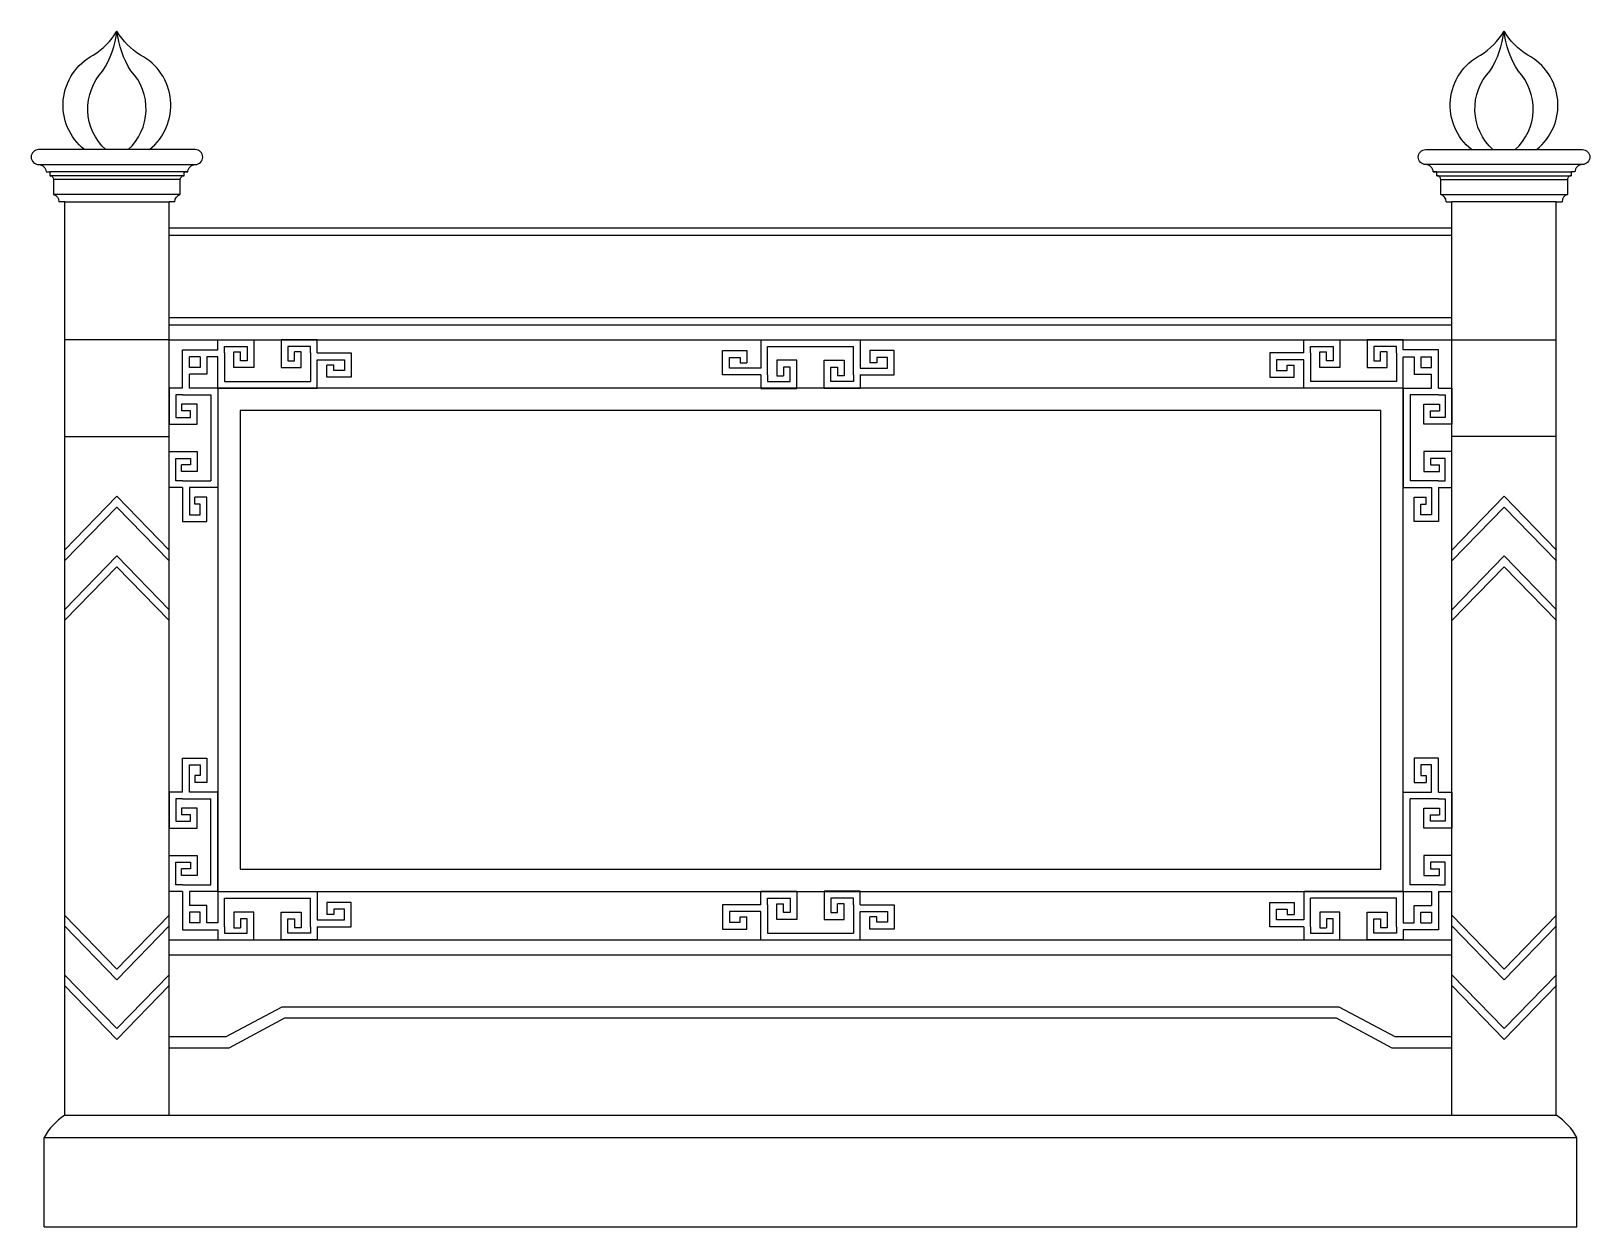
# Model space of a CAD drawing. Header units: metres. Extents: x 26 to 2116, y 2343 to 3947.
import ezdxf

# ---------------------------------------------------------------- set-up
doc = ezdxf.new("R2010")
doc.units = ezdxf.units.M
for name, color, linetype in [('2', 2, 'Continuous'), ('3', 3, 'Continuous'), ('4', 4, 'Continuous'), ('7', 7, 'Continuous'), ('BH', 3, 'Continuous')]:
    doc.layers.add(name, color=color, linetype=linetype)

msp = doc.modelspace()

# ---------------------------------------------------------------- hatches: boundary and pattern name
at = {"layer": '3'}
h = msp.add_hatch(dxfattribs=at)
h.set_pattern_fill('ANSI31', scale=130)
h.paths.add_polyline_path([(211.06, 3533.13), (71.06, 3533.13), (71.06, 3403.13), (211.06, 3403.13)])
h = msp.add_hatch(dxfattribs=at)
h.set_pattern_fill('ANSI31', scale=130)
h.paths.add_polyline_path([(1931.06, 3533.13), (2071.06, 3533.13), (2071.06, 3403.13), (1931.06, 3403.13)])
at = {"layer": 'BH'}
h = msp.add_hatch(dxfattribs=at)
h.set_pattern_fill('AR-RROOF', scale=300)
h.paths.add_polyline_path([(306.36, 3438.13), (306.36, 2823.13), (1835.76, 2823.13), (1835.76, 3438.13)])

# ---------------------------------------------------------------- linework, layer by layer
at = {"layer": '2'}
msp.add_line((43.42, 2343.37), (2098.7, 2343.37), dxfattribs=at)
at = {"layer": '3'}
for p, q in [((231.06, 3753.08), (51.06, 3753.08)), ((226.06, 3748.08), (56.06, 3748.08)), ((1911.06, 3753.08), (2091.06, 3753.08)), ((1916.06, 3748.08), (2086.06, 3748.08)), ((226.06, 3728.08), (56.06, 3728.08)), ((1916.06, 3728.08), (2086.06, 3728.08)), ((211.06, 3673.13), (1931.06, 3673.13)), ((211.06, 3563.13), (1931.06, 3563.13)), ((229.07, 3468.13), (229.07, 3519.36)), ((285.43, 3515.36), (285.43, 3477.25)), ((297.7, 3516.68), (306.82, 3516.68)), ((388.25, 3516.68), (379.13, 3516.68)), ((400.52, 3515.36), (400.52, 3477.25)), ((1013.52, 3524), (1128.61, 3524)), ((1013.52, 3485.89), (1013.52, 3524)), ((1128.61, 3485.89), (1128.61, 3524)), ((1741.6, 3515.36), (1741.6, 3477.25)), ((1753.87, 3516.68), (1762.99, 3516.68)), ((1844.43, 3516.68), (1835.3, 3516.68)), ((1856.69, 3515.36), (1856.69, 3477.25)), ((1913.05, 3468.13), (1913.05, 3519.36)), ((238.19, 3495.96), (238.19, 3510.24)), ((252.51, 3495.96), (238.19, 3495.96)), ((252.51, 3510.24), (252.51, 3495.96)), ((431.78, 3499.08), (422.65, 3499.08)), ((976.56, 3502.17), (985.68, 3502.17)), ((1159.86, 3502.17), (1150.74, 3502.17)), ((1710.35, 3499.08), (1719.47, 3499.08)), ((1889.62, 3510.24), (1889.62, 3495.96)), ((1889.62, 3495.96), (1903.93, 3495.96)), ((1903.93, 3495.96), (1903.93, 3510.24)), ((261.63, 3486.84), (238.19, 3486.84)), ((238.19, 3468.13), (238.19, 3486.84)), ((285.43, 3477.25), (400.52, 3477.25)), ((1025.78, 3484.58), (1034.91, 3484.58)), ((1116.34, 3484.58), (1107.22, 3484.58)), ((1856.69, 3477.25), (1741.6, 3477.25)), ((1880.49, 3486.84), (1903.93, 3486.84)), ((1903.93, 3468.13), (1903.93, 3486.84)), ((229.07, 3459), (267.18, 3459)), ((238.19, 3468.13), (238.19, 3468.13)), ((267.18, 3459), (267.18, 3343.91)), ((1874.94, 3459), (1874.94, 3343.91)), ((1913.05, 3459), (1874.94, 3459)), ((1903.93, 3468.13), (1903.93, 3468.13)), ((227.76, 3446.74), (227.76, 3437.61)), ((1914.37, 3446.74), (1914.37, 3437.61)), ((227.76, 3356.18), (227.76, 3365.3)), ((1914.37, 3356.18), (1914.37, 3365.3)), ((229.07, 3343.91), (267.18, 3343.91)), ((1913.05, 3343.91), (1874.94, 3343.91)), ((245.35, 3312.66), (245.35, 3321.78)), ((1896.77, 3312.66), (1896.77, 3321.78)), ((245.35, 2948.6), (245.35, 2939.47)), ((1896.77, 2948.6), (1896.77, 2939.47)), ((229.07, 2917.34), (267.18, 2917.34)), ((267.18, 2802.25), (267.18, 2917.34)), ((1874.94, 2802.25), (1874.94, 2917.34)), ((1913.05, 2917.34), (1874.94, 2917.34)), ((227.76, 2905.07), (227.76, 2895.95)), ((1914.37, 2905.07), (1914.37, 2895.95)), ((227.76, 2814.52), (227.76, 2823.64)), ((1914.37, 2814.52), (1914.37, 2823.64)), ((229.07, 2802.25), (267.18, 2802.25)), ((1913.05, 2802.25), (1874.94, 2802.25)), ((229.07, 2793.13), (229.07, 2741.89)), ((238.19, 2793.13), (238.19, 2793.13)), ((238.19, 2793.13), (238.19, 2774.41)), ((285.43, 2784), (400.52, 2784)), ((285.43, 2745.89), (285.43, 2784)), ((400.52, 2745.89), (400.52, 2784)), ((1856.69, 2784), (1741.6, 2784)), ((1741.6, 2745.89), (1741.6, 2784)), ((1856.69, 2745.89), (1856.69, 2784)), ((1903.93, 2793.13), (1903.93, 2774.41)), ((1903.93, 2793.13), (1903.93, 2793.13)), ((1913.05, 2793.13), (1913.05, 2741.89)), ((261.63, 2774.41), (238.19, 2774.41)), ((252.51, 2765.29), (238.19, 2765.29)), ((238.19, 2765.29), (238.19, 2751.01)), ((252.51, 2751.01), (252.51, 2765.29)), ((431.78, 2762.17), (422.65, 2762.17)), ((976.56, 2759.08), (985.68, 2759.08)), ((1013.52, 2775.36), (1013.52, 2737.25)), ((1025.78, 2776.68), (1034.91, 2776.68)), ((1116.34, 2776.68), (1107.22, 2776.68)), ((1128.61, 2775.36), (1128.61, 2737.25)), ((1159.86, 2759.08), (1150.74, 2759.08)), ((1710.35, 2762.17), (1719.47, 2762.17)), ((1880.49, 2774.41), (1903.93, 2774.41)), ((1889.62, 2751.01), (1889.62, 2765.29)), ((1889.62, 2765.29), (1903.93, 2765.29)), ((1903.93, 2765.29), (1903.93, 2751.01)), ((297.7, 2744.58), (306.82, 2744.58)), ((388.25, 2744.58), (379.13, 2744.58)), ((1753.87, 2744.58), (1762.99, 2744.58)), ((1844.43, 2744.58), (1835.3, 2744.58)), ((1013.52, 2737.25), (1128.61, 2737.25))]:
    msp.add_line(p, q, dxfattribs=at)
for points in [[(126.08, 3788.08, -0.42), (122.26, 3893.6, 0.11), (141.06, 3946.94, 0.11)], [(156.05, 3788.08, 0.42), (159.86, 3893.6, -0.11), (141.06, 3946.94, -0.11)], [(1986.08, 3788.08, -0.42), (1982.26, 3893.6, 0.11), (2001.06, 3946.94, 0.11)], [(2016.05, 3788.08, 0.42), (2019.86, 3893.6, -0.11), (2001.06, 3946.94, -0.11)]]:
    msp.add_lwpolyline(points, format="xyb", dxfattribs=at)
for points in [[(229.07, 3519.36), (276.31, 3519.36), (276.31, 3533.13), (324.64, 3533.13), (324.64, 3495.68), (297.7, 3495.68), (297.7, 3516.68)], [(409.64, 3515.36), (409.64, 3533.13), (361.31, 3533.13), (361.31, 3495.68), (388.25, 3495.68), (388.25, 3516.68)], [(1004.39, 3533.13), (1137.73, 3533.13), (1137.73, 3495.01)], [(1004.39, 3533.13), (1004.39, 3495.01)], [(1732.48, 3515.36), (1732.48, 3533.13), (1780.81, 3533.13), (1780.81, 3495.68), (1753.87, 3495.68), (1753.87, 3516.68)], [(1913.05, 3519.36), (1865.82, 3519.36), (1865.82, 3533.13), (1817.48, 3533.13), (1817.48, 3495.68), (1844.43, 3495.68), (1844.43, 3516.68)], [(285.43, 3515.36), (285.43, 3524.25), (315.52, 3524.25), (315.52, 3504.8), (306.82, 3504.8), (306.82, 3516.68)], [(400.52, 3515.36), (400.52, 3524.25), (370.43, 3524.25), (370.43, 3504.8), (379.13, 3504.8), (379.13, 3516.68)], [(409.64, 3515.36), (455.18, 3515.36), (455.18, 3482.8), (422.65, 3482.8), (422.65, 3499.08)], [(1004.39, 3485.89), (953.16, 3485.89), (953.16, 3518.45), (985.68, 3518.45), (985.68, 3502.17)], [(1137.73, 3485.89), (1183.26, 3485.89), (1183.26, 3518.45), (1150.74, 3518.45), (1150.74, 3502.17)], [(1732.48, 3515.36), (1686.95, 3515.36), (1686.95, 3482.8), (1719.47, 3482.8), (1719.47, 3499.08)], [(1741.6, 3515.36), (1741.6, 3524.25), (1771.69, 3524.25), (1771.69, 3504.8), (1762.99, 3504.8), (1762.99, 3516.68)], [(1856.69, 3515.36), (1856.69, 3524.25), (1826.61, 3524.25), (1826.61, 3504.8), (1835.3, 3504.8), (1835.3, 3516.68)], [(252.51, 3510.24), (238.19, 3510.24)], [(276.31, 3468.13), (276.31, 3510.24), (261.63, 3510.24), (261.63, 3486.84)], [(276.31, 3468.13), (409.64, 3468.13), (409.64, 3506.24)], [(409.64, 3506.24), (409.64, 3506.24), (446.05, 3506.24), (446.05, 3491.93), (431.78, 3491.93), (431.78, 3499.08)], [(1004.39, 3495.01), (1004.39, 3495.01), (962.28, 3495.01), (962.28, 3509.33), (976.56, 3509.33), (976.56, 3502.17)], [(1004.39, 3485.89), (1004.39, 3467.88), (1052.73, 3467.88), (1052.73, 3505.57), (1025.78, 3505.57), (1025.78, 3484.58)], [(1013.52, 3485.89), (1013.52, 3477), (1043.6, 3477), (1043.6, 3496.45), (1034.91, 3496.45), (1034.91, 3484.58)], [(1137.73, 3485.89), (1137.73, 3467.88), (1089.4, 3467.88), (1089.4, 3505.57), (1116.34, 3505.57), (1116.34, 3484.58)], [(1128.61, 3485.89), (1128.61, 3477), (1098.52, 3477), (1098.52, 3496.45), (1107.22, 3496.45), (1107.22, 3484.58)], [(1137.73, 3495.01), (1137.73, 3495.01), (1174.14, 3495.01), (1174.14, 3509.33), (1159.86, 3509.33), (1159.86, 3502.17)], [(1732.48, 3506.24), (1732.48, 3506.24), (1696.07, 3506.24), (1696.07, 3491.93), (1710.35, 3491.93), (1710.35, 3499.08)], [(1865.82, 3468.13), (1732.48, 3468.13), (1732.48, 3506.24)], [(1865.82, 3468.13), (1865.82, 3510.24), (1880.49, 3510.24), (1880.49, 3486.84)], [(1889.62, 3510.24), (1903.93, 3510.24)], [(229.07, 3468.13), (211.06, 3468.13), (211.06, 3419.79), (248.75, 3419.79), (248.75, 3446.74), (227.76, 3446.74)], [(229.07, 3459), (220.18, 3459), (220.18, 3428.92), (239.63, 3428.92), (239.63, 3437.61), (227.76, 3437.61)], [(276.31, 3468.13), (276.31, 3334.79), (238.19, 3334.79)], [(276.31, 3468.13), (238.19, 3468.13)], [(1865.82, 3468.13), (1865.82, 3334.79), (1903.93, 3334.79)], [(1865.82, 3468.13), (1903.93, 3468.13)], [(1913.05, 3468.13), (1931.06, 3468.13), (1931.06, 3419.79), (1893.37, 3419.79), (1893.37, 3446.74), (1914.37, 3446.74)], [(1913.05, 3459), (1921.94, 3459), (1921.94, 3428.92), (1902.49, 3428.92), (1902.49, 3437.61), (1914.37, 3437.61)], [(229.07, 3334.79), (211.06, 3334.79), (211.06, 3383.12), (248.75, 3383.12), (248.75, 3356.18), (227.76, 3356.18)], [(229.07, 3343.91), (220.18, 3343.91), (220.18, 3374), (239.63, 3374), (239.63, 3365.3), (227.76, 3365.3)], [(1913.05, 3334.79), (1931.06, 3334.79), (1931.06, 3383.12), (1893.37, 3383.12), (1893.37, 3356.18), (1914.37, 3356.18)], [(1913.05, 3343.91), (1921.94, 3343.91), (1921.94, 3374), (1902.49, 3374), (1902.49, 3365.3), (1914.37, 3365.3)], [(210.97, 3250.83), (140.97, 3323.13), (70.97, 3250.83)], [(229.07, 3334.79), (229.07, 3289.26), (261.63, 3289.26), (261.63, 3321.78), (245.35, 3321.78)], [(238.19, 3334.79), (238.19, 3334.79), (238.19, 3298.38), (252.51, 3298.38), (252.51, 3312.66), (245.35, 3312.66)], [(1913.05, 3334.79), (1913.05, 3289.26), (1880.49, 3289.26), (1880.49, 3321.78), (1896.77, 3321.78)], [(1903.93, 3334.79), (1903.93, 3334.79), (1903.93, 3298.38), (1889.62, 3298.38), (1889.62, 3312.66), (1896.77, 3312.66)], [(1931.16, 3250.83), (2001.16, 3323.13), (2071.16, 3250.83)], [(210.97, 3236.46), (140.97, 3308.75), (70.97, 3236.46)], [(1931.16, 3236.46), (2001.16, 3308.75), (2071.16, 3236.46)], [(210.97, 3170.83), (140.97, 3243.13), (70.97, 3170.83)], [(1931.16, 3170.83), (2001.16, 3243.13), (2071.16, 3170.83)], [(210.97, 3156.46), (140.97, 3228.75), (70.97, 3156.46)], [(1931.16, 3156.46), (2001.16, 3228.75), (2071.16, 3156.46)], [(229.07, 2926.46), (229.07, 2972), (261.63, 2972), (261.63, 2939.47), (245.35, 2939.47)], [(1913.05, 2926.46), (1913.05, 2972), (1880.49, 2972), (1880.49, 2939.47), (1896.77, 2939.47)], [(238.19, 2926.46), (238.19, 2926.46), (238.19, 2962.87), (252.51, 2962.87), (252.51, 2948.6), (245.35, 2948.6)], [(1903.93, 2926.46), (1903.93, 2926.46), (1903.93, 2962.87), (1889.62, 2962.87), (1889.62, 2948.6), (1896.77, 2948.6)], [(229.07, 2926.46), (211.06, 2926.46), (211.06, 2878.13), (248.75, 2878.13), (248.75, 2905.07), (227.76, 2905.07)], [(276.31, 2793.13), (276.31, 2926.46), (238.19, 2926.46)], [(1865.82, 2793.13), (1865.82, 2926.46), (1903.93, 2926.46)], [(1913.05, 2926.46), (1931.06, 2926.46), (1931.06, 2878.13), (1893.37, 2878.13), (1893.37, 2905.07), (1914.37, 2905.07)], [(229.07, 2917.34), (220.18, 2917.34), (220.18, 2887.25), (239.63, 2887.25), (239.63, 2895.95), (227.76, 2895.95)], [(1913.05, 2917.34), (1921.94, 2917.34), (1921.94, 2887.25), (1902.49, 2887.25), (1902.49, 2895.95), (1914.37, 2895.95)], [(229.07, 2793.13), (211.06, 2793.13), (211.06, 2841.46), (248.75, 2841.46), (248.75, 2814.52), (227.76, 2814.52)], [(229.07, 2802.25), (220.18, 2802.25), (220.18, 2832.34), (239.63, 2832.34), (239.63, 2823.64), (227.76, 2823.64)], [(1913.05, 2793.13), (1931.06, 2793.13), (1931.06, 2841.46), (1893.37, 2841.46), (1893.37, 2814.52), (1914.37, 2814.52)], [(1913.05, 2802.25), (1921.94, 2802.25), (1921.94, 2832.34), (1902.49, 2832.34), (1902.49, 2823.64), (1914.37, 2823.64)], [(276.31, 2793.13), (238.19, 2793.13)], [(276.31, 2793.13), (276.31, 2751.01), (261.63, 2751.01), (261.63, 2774.41)], [(276.31, 2793.13), (409.64, 2793.13), (409.64, 2755.01)], [(1004.39, 2775.36), (1004.39, 2793.37), (1052.73, 2793.37), (1052.73, 2755.68), (1025.78, 2755.68), (1025.78, 2776.68)], [(1013.52, 2775.36), (1013.52, 2784.25), (1043.6, 2784.25), (1043.6, 2764.8), (1034.91, 2764.8), (1034.91, 2776.68)], [(1137.73, 2775.36), (1137.73, 2793.37), (1089.4, 2793.37), (1089.4, 2755.68), (1116.34, 2755.68), (1116.34, 2776.68)], [(1128.61, 2775.36), (1128.61, 2784.25), (1098.52, 2784.25), (1098.52, 2764.8), (1107.22, 2764.8), (1107.22, 2776.68)], [(1865.82, 2793.13), (1732.48, 2793.13), (1732.48, 2755.01)], [(1865.82, 2793.13), (1865.82, 2751.01), (1880.49, 2751.01), (1880.49, 2774.41)], [(1865.82, 2793.13), (1903.93, 2793.13)], [(210.97, 2761.45), (140.97, 2689.16), (70.97, 2761.45)], [(229.07, 2741.89), (276.31, 2741.89), (276.31, 2728.13), (324.64, 2728.13), (324.64, 2765.57), (297.7, 2765.57), (297.7, 2744.58)], [(409.64, 2745.89), (409.64, 2728.13), (361.31, 2728.13), (361.31, 2765.57), (388.25, 2765.57), (388.25, 2744.58)], [(409.64, 2745.89), (455.18, 2745.89), (455.18, 2778.45), (422.65, 2778.45), (422.65, 2762.17)], [(409.64, 2755.01), (409.64, 2755.01), (446.05, 2755.01), (446.05, 2769.33), (431.78, 2769.33), (431.78, 2762.17)], [(1004.39, 2775.36), (953.16, 2775.36), (953.16, 2742.8), (985.68, 2742.8), (985.68, 2759.08)], [(1004.39, 2766.24), (1004.39, 2766.24), (962.28, 2766.24), (962.28, 2751.93), (976.56, 2751.93), (976.56, 2759.08)], [(1004.39, 2728.13), (1137.73, 2728.13), (1137.73, 2766.24)], [(1004.39, 2728.13), (1004.39, 2766.24)], [(1137.73, 2775.36), (1183.26, 2775.36), (1183.26, 2742.8), (1150.74, 2742.8), (1150.74, 2759.08)], [(1137.73, 2766.24), (1137.73, 2766.24), (1174.14, 2766.24), (1174.14, 2751.93), (1159.86, 2751.93), (1159.86, 2759.08)], [(1732.48, 2745.89), (1686.95, 2745.89), (1686.95, 2778.45), (1719.47, 2778.45), (1719.47, 2762.17)], [(1732.48, 2755.01), (1732.48, 2755.01), (1696.07, 2755.01), (1696.07, 2769.33), (1710.35, 2769.33), (1710.35, 2762.17)], [(1732.48, 2745.89), (1732.48, 2728.13), (1780.81, 2728.13), (1780.81, 2765.57), (1753.87, 2765.57), (1753.87, 2744.58)], [(1913.05, 2741.89), (1865.82, 2741.89), (1865.82, 2728.13), (1817.48, 2728.13), (1817.48, 2765.57), (1844.43, 2765.57), (1844.43, 2744.58)], [(1931.16, 2761.45), (2001.16, 2689.16), (2071.16, 2761.45)], [(210.97, 2747.07), (140.97, 2674.78), (70.97, 2747.07)], [(252.51, 2751.01), (238.19, 2751.01)], [(285.43, 2745.89), (285.43, 2737), (315.52, 2737), (315.52, 2756.45), (306.82, 2756.45), (306.82, 2744.58)], [(400.52, 2745.89), (400.52, 2737), (370.43, 2737), (370.43, 2756.45), (379.13, 2756.45), (379.13, 2744.58)], [(1741.6, 2745.89), (1741.6, 2737), (1771.69, 2737), (1771.69, 2756.45), (1762.99, 2756.45), (1762.99, 2744.58)], [(1856.69, 2745.89), (1856.69, 2737), (1826.61, 2737), (1826.61, 2756.45), (1835.3, 2756.45), (1835.3, 2744.58)], [(1889.62, 2751.01), (1903.93, 2751.01)], [(1931.16, 2747.07), (2001.16, 2674.78), (2071.16, 2747.07)], [(210.97, 2681.45), (140.97, 2609.16), (70.97, 2681.45)], [(1931.16, 2681.45), (2001.16, 2609.16), (2071.16, 2681.45)], [(210.97, 2667.07), (140.97, 2594.78), (70.97, 2667.07)], [(1931.16, 2667.07), (2001.16, 2594.78), (2071.16, 2667.07)], [(1931.06, 2598.13), (1854.83, 2598.13), (1780.17, 2638.13), (361.96, 2638.13), (287.3, 2598.13), (211.06, 2598.13)]]:
    msp.add_lwpolyline(points, dxfattribs=at)
at = {"layer": '4'}
for p, q in [((36.06, 3768.08), (246.06, 3768.08)), ((2106.06, 3768.08), (1896.06, 3768.08)), ((71.06, 3718.08), (63.25, 3718.08)), ((71.06, 2493.13), (71.06, 3718.08)), ((211.06, 2493.13), (211.06, 3718.08)), ((218.87, 3718.08), (211.06, 3718.08)), ((1923.25, 3718.08), (1931.06, 3718.08)), ((1931.06, 2493.13), (1931.06, 3718.08)), ((2071.06, 2493.13), (2071.06, 3718.08)), ((2071.06, 3718.08), (2078.87, 3718.08)), ((211.06, 3683.13), (1931.06, 3683.13)), ((71.06, 2493.13), (2071.06, 2493.13)), ((43.42, 2343.37), (43.42, 2463.37)), ((2098.7, 2343.37), (2098.7, 2463.37))]:
    msp.add_line(p, q, dxfattribs=at)
for points in [[(97.41, 3788.08, -0.54), (109.41, 3914.93, 0.12), (141.06, 3946.94)], [(184.71, 3788.08, 0.54), (172.72, 3914.93, -0.12), (141.06, 3946.94)], [(1957.41, 3788.08, -0.54), (1969.41, 3914.93, 0.12), (2001.06, 3946.94)], [(2044.71, 3788.08, 0.54), (2032.72, 3914.93, -0.12), (2001.06, 3946.94)], [(218.87, 3718.08, -0.35), (226.06, 3728.08), (226.06, 3748.08, -0.43), (231.06, 3753.08), (231.06, 3758.08), (236.06, 3758.08, -0.4), (246.06, 3768.08, 1), (246.06, 3788.08), (36.06, 3788.08, 1), (36.06, 3768.08, -0.4), (46.06, 3758.08), (51.06, 3758.08), (51.06, 3753.08, -0.43), (56.06, 3748.08), (56.06, 3728.08, -0.35), (63.25, 3718.08)], [(1923.25, 3718.08, 0.35), (1916.06, 3728.08), (1916.06, 3748.08, 0.43), (1911.06, 3753.08), (1911.06, 3758.08), (1906.06, 3758.08, 0.4), (1896.06, 3768.08, -1), (1896.06, 3788.08), (2106.06, 3788.08, -1), (2106.06, 3768.08, 0.4), (2096.06, 3758.08), (2091.06, 3758.08), (2091.06, 3753.08, 0.43), (2086.06, 3748.08), (2086.06, 3728.08, 0.35), (2078.87, 3718.08)]]:
    msp.add_lwpolyline(points, format="xyb", dxfattribs=at)
msp.add_lwpolyline([(1931.06, 2583.13), (1851.06, 2583.13), (1776.4, 2623.13), (365.72, 2623.13), (291.06, 2583.13), (211.06, 2583.13)], dxfattribs=at)
for centre, start, end in [((119.78, 2420.17), 123.73, 150.5), ((2022.35, 2420.17), 29.5, 56.27)]:
    msp.add_arc(centre, 87.73, start, end, dxfattribs=at)
at = {"layer": '7'}
for p, q in [((236.06, 3758.08), (51.06, 3758.08)), ((1906.06, 3758.08), (2091.06, 3758.08)), ((71.06, 3718.08), (211.06, 3718.08)), ((2071.06, 3718.08), (1931.06, 3718.08)), ((211.06, 3553.13), (1931.06, 3553.13)), ((211.06, 3533.13), (71.06, 3533.13)), ((211.06, 3533.13), (1931.06, 3533.13)), ((1931.06, 3533.13), (2071.06, 3533.13)), ((71.06, 3403.13), (211.06, 3403.13)), ((2071.06, 3403.13), (1931.06, 3403.13)), ((211.06, 2728.13), (1931.06, 2728.13)), ((211.06, 2708.13), (1931.06, 2708.13)), ((43.42, 2463.37), (2098.7, 2463.37))]:
    msp.add_line(p, q, dxfattribs=at)
for points in [[(276.36, 2793.13), (1865.76, 2793.13), (1865.76, 3468.13), (276.36, 3468.13)], [(306.36, 2823.13), (1835.76, 2823.13), (1835.76, 3438.13), (306.36, 3438.13)]]:
    msp.add_lwpolyline(points, close=True, dxfattribs=at)

doc.saveas('drawing.dxf')
